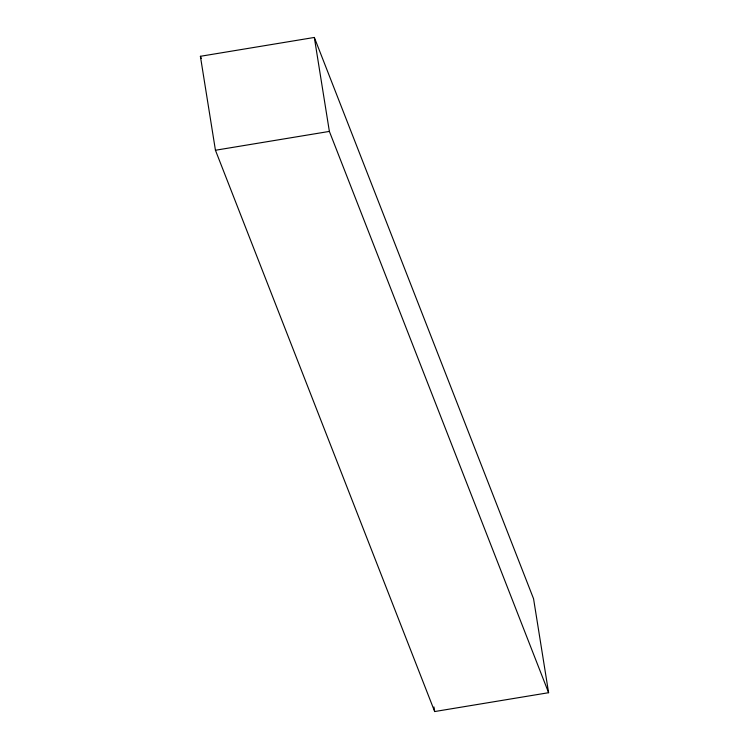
<?xml version="1.0" encoding="UTF-8"?>
<svg xmlns="http://www.w3.org/2000/svg" width="749" height="749" viewBox="0 0 749 749"><rect width="100%" height="100%" fill="white"/><g stroke="black" fill="none" stroke-linecap="round" stroke-linejoin="round"><path stroke-width="1.12" d="M200.395 56.297L314.327 37.45L533.56 598.751L548.605 692.703L434.673 711.55L215.44 150.249L200.395 56.297L201.247 58.469M215.44 150.249L329.373 131.412L548.605 692.703M433.943 706.962L434.673 711.55M314.327 37.45L329.373 131.412"/></g></svg>
